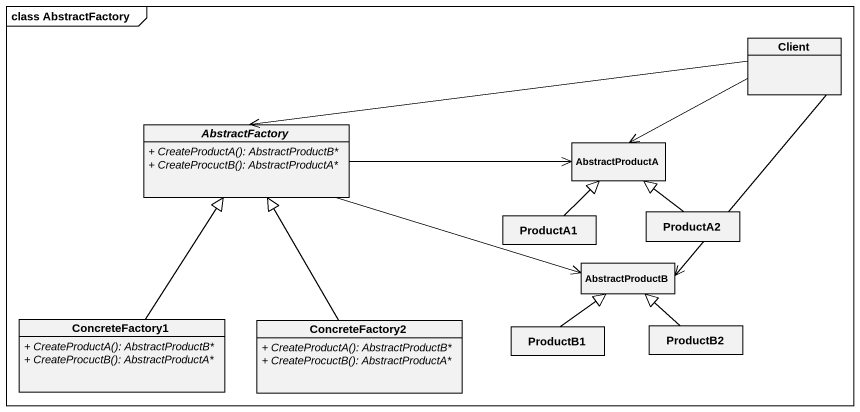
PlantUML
@startuml
mainframe class AbstractFactory
hide circle
hide empty members
skinparam classAttributeIconSize 0
class Client
abstract class AbstractFactory {
  {abstract} + CreateProductA(): AbstractProductB*
  {abstract} + CreateProcuctB(): AbstractProductA*
}
class AbstractProductA
class ProductA1
class ProductA2
class AbstractProductB
class ConcreteFactory1 {
  {abstract} + CreateProductA(): AbstractProductB*
  {abstract} + CreateProcuctB(): AbstractProductA*
}
class ConcreteFactory2 {
  {abstract} + CreateProductA(): AbstractProductB*
  {abstract} + CreateProcuctB(): AbstractProductA*
}
class ProductB1
class ProductB2
Client -left-> AbstractFactory
Client -left-> AbstractProductA
Client --> AbstractProductB
AbstractFactory -right-> AbstractProductA
AbstractFactory -right-> AbstractProductB
ProductA1 -up-|> AbstractProductA
ProductA2 -up-|> AbstractProductA
ConcreteFactory1 -up-|> AbstractFactory
ConcreteFactory2 -up-|> AbstractFactory
ProductB1 -up-|> AbstractProductB
ProductB2 -up-|> AbstractProductB
@enduml
